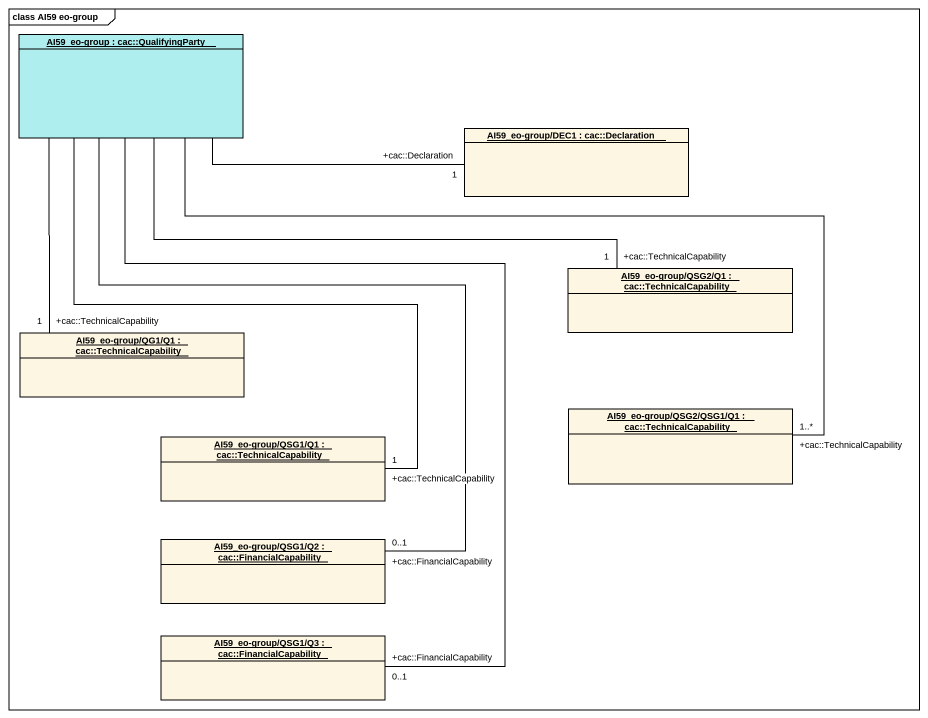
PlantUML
@startuml
mainframe class AI59 eo-group
hide circle
hide empty members
object "AI59_eo-group : cac::QualifyingParty" as AI59_eo_group #AFEEEE
object "AI59_eo-group/DEC1 : cac::Declaration" as AI59_eo_group_DEC1
object "AI59_eo-group/QSG2/Q1 : cac::TechnicalCapability" as AI59_eo_group_QSG2_Q1
object "AI59_eo-group/QG1/Q1 : cac::TechnicalCapability" as AI59_eo_group_QG1_Q1
object "AI59_eo-group/QSG2/QSG1/Q1 : cac::TechnicalCapability" as AI59_eo_group_QSG2_QSG1_Q1
object "AI59_eo-group/QSG1/Q1 : cac::TechnicalCapability" as AI59_eo_group_QSG1_Q1
object "AI59_eo-group/QSG1/Q2 : cac::FinancialCapability" as AI59_eo_group_QSG1_Q2
object "AI59_eo-group/QSG1/Q3 : cac::FinancialCapability" as AI59_eo_group_QSG1_Q3
AI59_eo_group -right- "+cac::Declaration\n1" AI59_eo_group_DEC1
AI59_eo_group -right- "+cac::TechnicalCapability\n1" AI59_eo_group_QSG2_Q1
AI59_eo_group -- "+cac::TechnicalCapability\n1" AI59_eo_group_QG1_Q1
AI59_eo_group -- "+cac::TechnicalCapability\n1..*" AI59_eo_group_QSG2_QSG1_Q1
AI59_eo_group -- "+cac::TechnicalCapability\n1" AI59_eo_group_QSG1_Q1
AI59_eo_group -- "+cac::FinancialCapability\n0..1" AI59_eo_group_QSG1_Q2
AI59_eo_group -- "+cac::FinancialCapability\n0..1" AI59_eo_group_QSG1_Q3
@enduml
